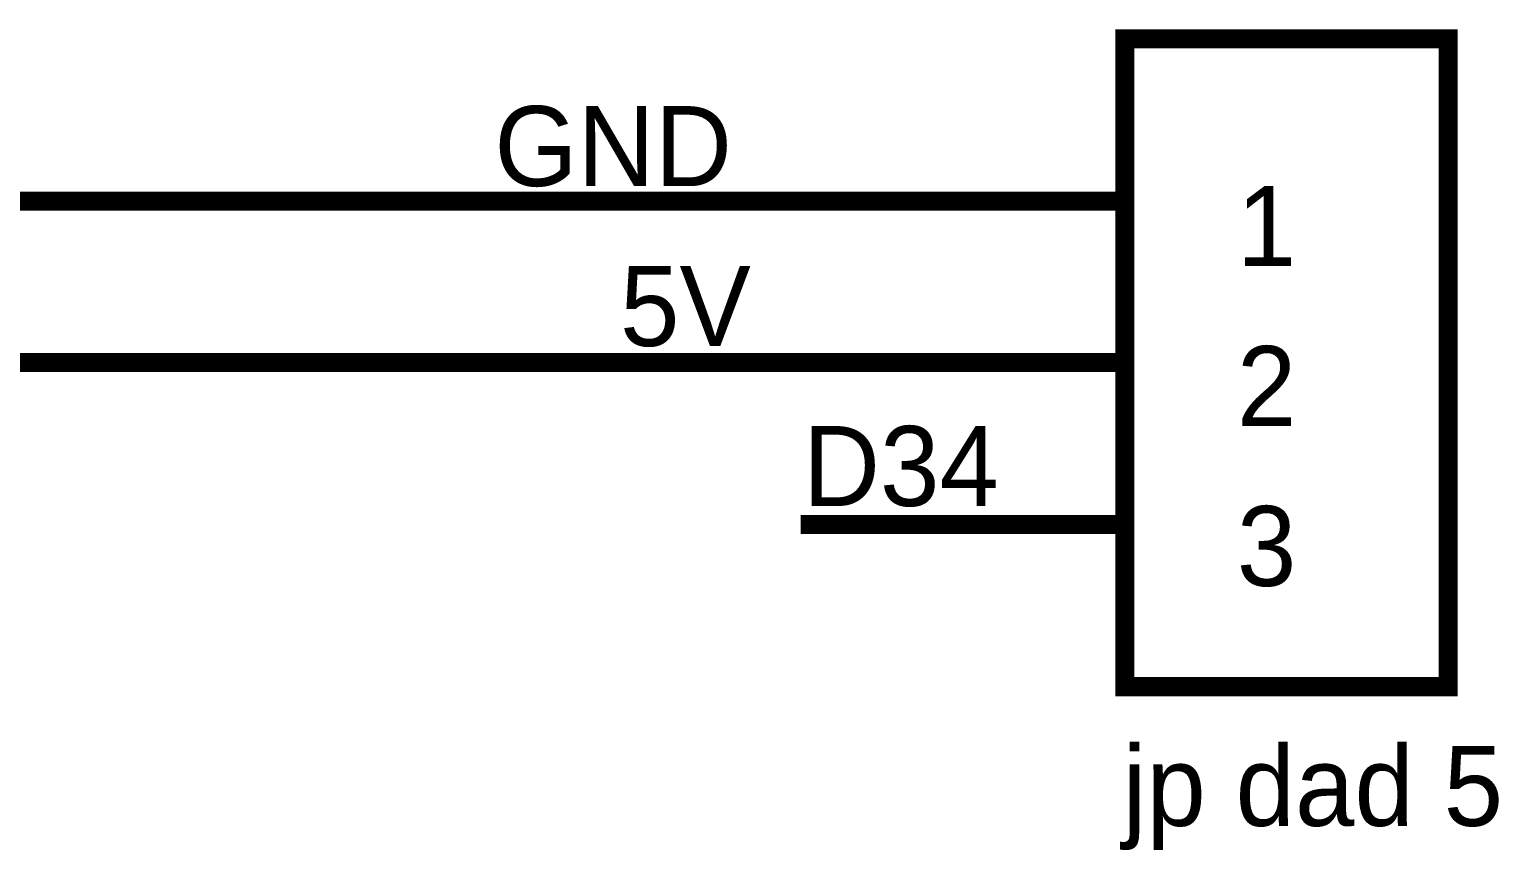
# Model space of a CAD drawing. Header units: millimetres. Extents: x 0 to 13.8, y 0 to 11.8.
# Drawn here: x 5.823 to 6.73, y 4.915 to 5.424 of the extents above; entities that cross this region are included whole.
import ezdxf

# ---------------------------------------------------------------- set-up
doc = ezdxf.new("R2010")
doc.units = ezdxf.units.MM
doc.header["$MEASUREMENT"] = 0
doc.layers.add('Sheet', color=255, linetype='Continuous')

msp = doc.modelspace()

# ---------------------------------------------------------------- linework, layer by layer
at = {"layer": 'Sheet'}
for points, const_width in [([(6.4995, 5.4178), (6.69926, 5.4178), (6.69926, 5.01783), (6.4995, 5.01783), (6.4995, 5.4178)], 0.0118), ([(6.4995, 5.4178), (6.4995, 5.01783), (6.69926, 5.01783), (6.69926, 5.4178), (6.4995, 5.4178), (6.4995, 5.4178)], 0.0039)]:
    msp.add_lwpolyline(points, close=True, dxfattribs=dict(at, const_width=const_width))
at = {"layer": 'Sheet', "const_width": 0.0118}
for points in [[(6.2993, 5.31769), (5.11837, 5.31769), (5.11837, 5.31461)], [(6.4995, 5.31769), (6.2993, 5.31769)], [(6.2993, 5.21803), (5.70884, 5.21803), (5.70884, 5.11485), (5.11837, 5.11485), (5.11837, 4.92126), (4.92126, 4.92126)], [(6.4995, 5.21803), (6.2993, 5.21803)], [(6.4995, 5.11793), (6.2993, 5.11793)]]:
    msp.add_lwpolyline(points, dxfattribs=at)

# ---------------------------------------------------------------- texts
at = {"layer": 'Sheet'}
for s, height, p in [('GND', 0.049389, (6.11012, 5.32696)), ('1', 0.04939, (6.56874, 5.27757)), ('5V', 0.049389, (6.18773, 5.22818)), ('2', 0.04939, (6.56874, 5.17879)), ('D34', 0.049389, (6.30062, 5.1294)), ('3', 0.04939, (6.56874, 5.08001)), ('jp dad 5', 0.049389, (6.49818, 4.93184))]:
    msp.add_text(s, height=height, dxfattribs=at).set_placement(p)

doc.saveas('drawing.dxf')
